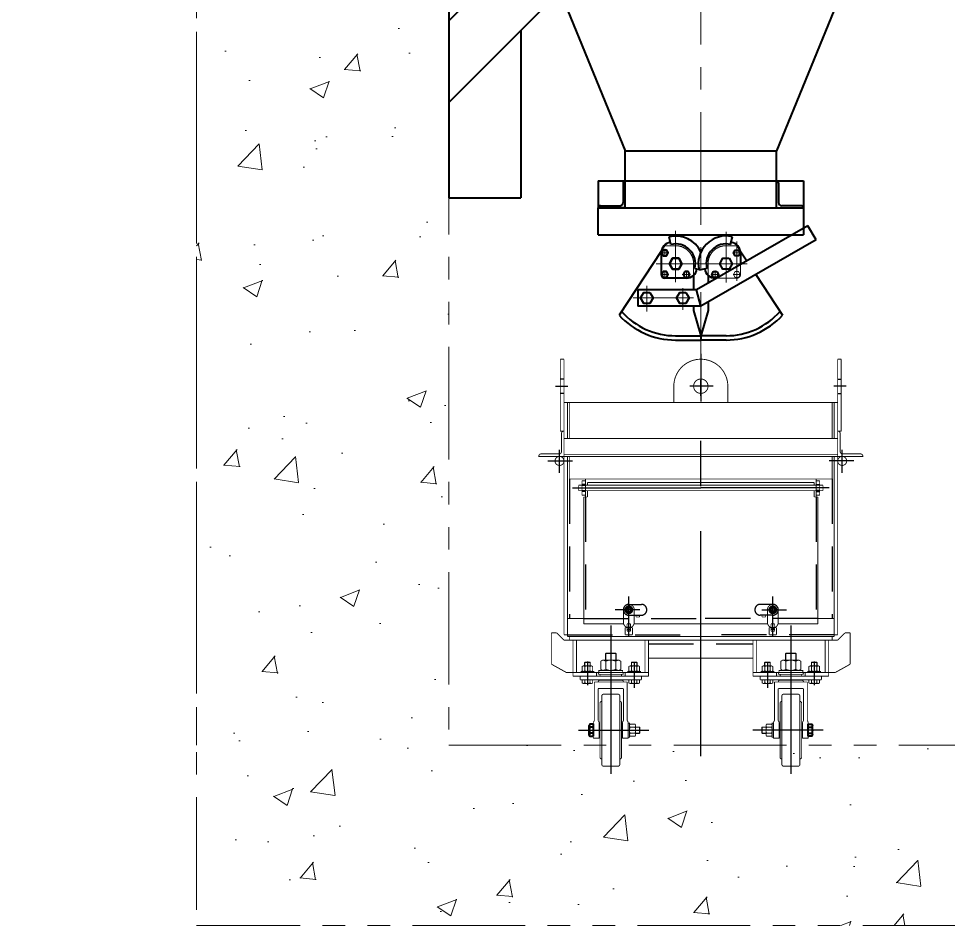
# Model space of a CAD drawing. Header units: millimetres. Extents: x 52110 to 400893, y -153728 to 31997.
# Drawn here: x 165595 to 168177, y -127444 to -124927 of the extents above; entities that cross this region are included whole.
import ezdxf

# ---------------------------------------------------------------- set-up
doc = ezdxf.new("R2010")
doc.units = ezdxf.units.MM
doc.header["$LTSCALE"] = 500
for name, pattern in [('CENTER', [2, 1.25, -0.25, 0.25, -0.25]), ('DASHED2', [0.375, 0.25, -0.125]), ('DIVIDE', [1.25, 0.5, -0.25, 0, -0.25, 0, -0.25]), ('HIDDEN', [0.375, 0.25, -0.125]), ('PHANTOM2', [1.25, 0.625, -0.125, 0.125, -0.125, 0.125, -0.125])]:
    doc.linetypes.add(name, pattern=pattern)
for name, color, linetype, lineweight in [('2D', 4, 'PHANTOM2', 20), ('SHI', 7, 'Continuous', 40), ('XU', 6, 'DASHED2', 20), ('ZHONG', 1, 'CENTER', 20)]:
    doc.layers.add(name, color=color, linetype=linetype, lineweight=lineweight)
for name, color, linetype in [('CENTR', 1, 'CENTER'), ('DVDY', 2, 'DIVIDE'), ('HIDDEN', 3, 'HIDDEN')]:
    doc.layers.add(name, color=color, linetype=linetype)

# ---------------------------------------------------------------- blocks, each defined once
blk = doc.blocks.new('FB080')
for p, q in [((-0.4618802153517007, 0), (-0.4618802153517006, -0.5400000000000003)), ((0.4618802153517005, 0), (0.4618802153517005, -0.5400000000000003)), ((0.75, -0.6400000000000001), (-0.7499999999999998, -0.6400000000000001))]:
    blk.add_line(p, q)
blk.add_lwpolyline([(0.9237604307034011, -1.110223024625157e-16), (-0.9237604307034011, 0), (-0.9237604307034011, -0.5400000000000004), (-0.7500000000000016, -0.6400000000000001, 0.1237216838047168), (-0.4618802153517014, -0.5400000000000006, 0.21650635094611), (0.4618802153517015, -0.5399999999999998, 0.1237216838047177), (0.7500000000000001, -0.6400000000000002), (0.9237604307034011, -0.5400000000000001)], format="xyb", close=True)
blk = doc.blocks.new('A$C689959C7')
at = {"const_width": 2.5}
for points in [[(61.24977701835451, 951.1822157611023), (61.24977701835451, 1151.182215761102)], [(71.24977701835451, 1151.182215761102), (61.24977701835451, 1151.182215761102)], [(71.24977701835451, 985.208733248408), (71.24977701835451, 1151.182215761102)], [(831.2497770182963, 985.208733248408), (831.2497770182963, 1151.182215761102)], [(831.2497770182963, 1151.182215761102), (841.2497770182963, 1151.182215761102)], [(841.2497770182963, 951.1822157611023), (841.2497770182963, 1151.182215761102)], [(376.2497770183545, 1076.182215761102), (376.2497770183545, 1031.182215761102)], [(526.2497770183545, 1076.182215761102), (526.2497770183545, 1031.182215761102)], [(71.24977701835451, 1031.182215761102), (451.2497770183545, 1031.182215761102)], [(71.24977701835451, 872.0226954620448), (71.24977701835451, 1031.182215761102)], [(81.24977701835451, 931.1822157611023), (81.24977701835451, 1031.182215761102)], [(86.24977701835451, 931.1822157611023), (86.24977701835451, 1031.182215761102)], [(831.2497770183545, 1031.182215761102), (451.2497770183545, 1031.182215761102)], [(831.2497770182963, 1031.182215761102), (451.2497770182963, 1031.182215761102)], [(816.2497770182963, 931.1822157611023), (816.2497770182963, 1031.182215761102)], [(821.2497770182963, 931.1822157611023), (821.2497770182963, 1031.182215761102)], [(831.2497770182963, 872.0226954620448), (831.2497770182963, 1031.182215761102)], [(70.54977701834287, 951.1822157611023), (61.24977701835451, 951.1822157611023)], [(71.24977701835451, 931.1822157611023), (451.2497770183545, 931.1822157611023)], [(831.2497770182963, 931.1822157611023), (451.2497770182963, 931.1822157611023)], [(831.9497770183079, 951.1822157611023), (841.2497770182963, 951.1822157611023)], [(71.24977701835451, 886.1822157611023), (451.2497770183545, 886.1822157611023)], [(71.24977701835451, 881.1822157611023), (451.2497770183545, 881.1822157611023)], [(81.24977701835451, 872.0226954620448), (81.24977701835451, 881.1822157611023)], [(86.24977701835451, 818.6822157611023), (86.24977701835451, 881.1822157611023)], [(831.2497770182963, 886.1822157611023), (451.2497770182963, 886.1822157611023)], [(831.2497770182963, 881.1822157611023), (451.2497770182963, 881.1822157611023)], [(816.2497770182963, 818.6822157611023), (816.2497770182963, 881.1822157611023)], [(821.2497770182963, 872.0226954620448), (821.2497770182963, 881.1822157611023)], [(71.24977701835451, 386.1822157611023), (71.24977701835451, 871.9174538248917)], [(81.24977701835451, 381.1822157611023), (81.24977701835451, 871.9174538248917)], [(821.2497770182963, 381.1822157611023), (821.2497770182963, 871.9174538248917)], [(831.2497770182963, 386.1822157611023), (831.2497770182963, 871.9174538248917)], [(86.24977701835451, 818.6822157611023), (451.2497770183545, 818.6822157611023)], [(112.1157575664402, 801.1822157611023), (121.2497770183545, 801.1822157611023)], [(112.1157575664402, 801.1822157611023), (112.1157575664402, 786.1822157611023)], [(121.2497770183545, 773.6822157611023), (121.2497770183545, 813.6822157611023)], [(121.2497770183545, 813.6822157611023), (131.2497770183545, 813.6822157611023)], [(126.2497770183545, 818.6822157611023), (136.2497770183545, 818.6822157611023)], [(131.2497770183545, 773.6822157611023), (131.2497770183545, 818.6822157611023)], [(131.2497770183545, 808.6822157611023), (131.2497770183545, 818.6822157611023)], [(131.2497770183545, 768.6822157611023), (131.2497770183545, 813.6822157611023)], [(131.2497770183545, 801.1822157611023), (451.2497770183545, 801.1822157611023)], [(136.2497770183545, 808.6822157611023), (451.2497770183545, 808.6822157611023)], [(136.2497770183545, 801.1822157611023), (136.2497770183545, 808.6822157611023)], [(816.2497770182963, 818.6822157611023), (451.2497770182963, 818.6822157611023)], [(766.2497770182963, 808.6822157611023), (451.2497770182963, 808.6822157611023)], [(771.2497770182963, 801.1822157611023), (451.2497770182963, 801.1822157611023)], [(776.2497770182963, 818.6822157611023), (766.2497770182963, 818.6822157611023)], [(766.2497770182963, 801.1822157611023), (766.2497770182963, 808.6822157611023)], [(771.2497770182963, 773.6822157611023), (771.2497770182963, 818.6822157611023)], [(771.2497770182963, 808.6822157611023), (771.2497770182963, 818.6822157611023)], [(771.2497770182963, 768.6822157611023), (771.2497770182963, 813.6822157611023)], [(781.2497770182963, 813.6822157611023), (771.2497770182963, 813.6822157611023)], [(781.2497770182963, 773.6822157611023), (781.2497770182963, 813.6822157611023)], [(790.3837964702107, 801.1822157611023), (781.2497770182963, 801.1822157611023)], [(790.3837964702107, 801.1822157611023), (790.3837964702107, 786.1822157611023)], [(112.1157575664402, 786.1822157611023), (121.2497770183545, 786.1822157611023)], [(121.2497770183545, 773.6822157611023), (131.2497770183545, 773.6822157611023)], [(131.2497770183545, 786.1822157611023), (451.2497770183545, 786.1822157611023)], [(136.2497770183545, 768.6822157611023), (136.2497770183545, 786.1822157611023)], [(771.2497770182963, 786.1822157611023), (451.2497770182963, 786.1822157611023)], [(766.2497770182963, 768.6822157611023), (766.2497770182963, 786.1822157611023)], [(781.2497770182963, 773.6822157611023), (771.2497770182963, 773.6822157611023)], [(790.3837964702107, 786.1822157611023), (781.2497770182963, 786.1822157611023)], [(126.2497770183545, 451.9261924359016), (126.2497770183545, 768.6822157611023)], [(126.2497770183545, 768.6822157611023), (136.2497770183545, 768.6822157611023)], [(776.2497770182963, 768.6822157611023), (766.2497770182963, 768.6822157611023)], [(776.2497770182963, 451.9261924359016), (776.2497770182963, 768.6822157611023)], [(126.2497770183545, 416.1865035816445), (126.2497770183545, 463.5027238367475)], [(243.2497770183545, 450.8839216832421), (243.2497770183545, 460.1215259903111), (251.2497770183545, 464.7403281438164), (259.2497770183545, 460.1215259903111), (259.2497770183545, 457.6406308453879)], [(659.2497770182963, 450.8839216832421), (659.2497770182963, 460.1215259903111), (651.2497770182963, 464.7403281438164), (643.2497770182963, 460.1215259903111), (643.2497770182963, 457.6406308453879)], [(776.2497770182963, 416.1865035816445), (776.2497770182963, 463.5027238367475)], [(236.2497770183545, 455.5027238367475), (236.2497770183545, 420.5027238367475)], [(259.2497770183545, 457.573276197596), (259.2497770183545, 450.8839216832421), (251.2497770183545, 446.2651195297367), (243.2497770183545, 450.8839216832421)], [(255.5964432366309, 456.6674095397466), (255.5964432366309, 456.6674095397466)], [(266.2497770183545, 455.5027238367475), (266.2497770183545, 420.5027238367475)], [(271.2497770183545, 440.5027238367475), (271.2497770183545, 435.5027238367475)], [(271.2497770183545, 440.5027238367475), (281.2497770183545, 440.5027238367475)], [(281.2497770183545, 440.5027238367475), (281.2497770183545, 435.5027238367475)], [(621.2497770182963, 440.5027238367475), (621.2497770182963, 435.5027238367475)], [(631.2497770182963, 440.5027238367475), (621.2497770182963, 440.5027238367475)], [(631.2497770182963, 440.5027238367475), (631.2497770182963, 435.5027238367475)], [(636.2497770182963, 455.5027238367475), (636.2497770182963, 420.5027238367475)], [(643.2497770182963, 457.573276197596), (643.2497770182963, 450.8839216832421), (651.2497770182963, 446.2651195297367), (659.2497770182963, 450.8839216832421)], [(646.9031108000199, 456.6674095397466), (646.9031108000199, 456.6674095397466)], [(666.2497770182963, 455.5027238367475), (666.2497770182963, 420.5027238367475)], [(81.74977701835451, 431.1822157611023), (126.2497770183545, 431.1822157611023)], [(126.2497770183545, 416.1865035816445), (236.8841846981668, 416.1865035816445)], [(246.2497770183545, 396.1822157611023), (246.2497770183545, 416.1865035816445)], [(246.2497770183545, 416.1865035816445), (256.2497770183545, 416.1865035816445)], [(256.2497770183545, 396.1822157611023), (256.2497770183545, 416.1865035816445)], [(265.6153693385131, 416.1865035816445), (451.2497770183545, 416.1865035816445)], [(271.2497770183545, 435.5027238367475), (281.2497770183545, 435.5027238367475)], [(636.8841846981377, 416.1865035816445), (451.2497770182963, 416.1865035816445)], [(631.2497770182963, 435.5027238367475), (621.2497770182963, 435.5027238367475)], [(646.2497770182963, 396.1822157611023), (646.2497770182963, 416.1865035816445)], [(656.2497770182963, 416.1865035816445), (646.2497770182963, 416.1865035816445)], [(656.2497770182963, 396.1822157611023), (656.2497770182963, 416.1865035816445)], [(776.2497770182963, 416.1865035816445), (665.615369338484, 416.1865035816445)], [(820.7497770182963, 431.1822157611023), (776.2497770182963, 431.1822157611023)], [(36.24977701835451, 391.1822157611023), (36.24977701835451, 304.5155490944162)], [(36.24977701835451, 391.1822157611023), (51.24977701835451, 391.1822157611023)], [(51.24977701835451, 391.1822157611023), (71.40449611353688, 371.0274966658908)], [(71.24977701835451, 386.1822157611023), (81.24977701835451, 386.1822157611023)], [(246.2497770183545, 406.1822157611023), (241.2497770183545, 406.1822157611023)], [(241.2497770183545, 386.1822157611023), (241.2497770183545, 406.1822157611023)], [(251.2497770183545, 386.1822157611023), (241.2497770183545, 386.1822157611023)], [(246.2497770183545, 396.1822157611023), (256.2497770183545, 396.1822157611023)], [(251.2497770183545, 386.1822157611023), (261.2497770183545, 386.1822157611023)], [(256.2497770183545, 406.1822157611023), (261.2497770183545, 406.1822157611023)], [(261.2497770183545, 386.1822157611023), (261.2497770183545, 406.1822157611023)], [(641.2497770182963, 386.1822157611023), (641.2497770182963, 406.1822157611023)], [(646.2497770182963, 406.1822157611023), (641.2497770182963, 406.1822157611023)], [(651.2497770182963, 386.1822157611023), (641.2497770182963, 386.1822157611023)], [(656.2497770182963, 396.1822157611023), (646.2497770182963, 396.1822157611023)], [(651.2497770182963, 386.1822157611023), (661.2497770182963, 386.1822157611023)], [(656.2497770182963, 406.1822157611023), (661.2497770182963, 406.1822157611023)], [(661.2497770182963, 386.1822157611023), (661.2497770182963, 406.1822157611023)], [(831.2497770182963, 386.1822157611023), (821.2497770182963, 386.1822157611023)], [(851.2497770182963, 391.1822157611023), (831.0950579231139, 371.0274966658908)], [(866.2497770182963, 391.1822157611023), (851.2497770182963, 391.1822157611023)], [(866.2497770182963, 391.1822157611023), (866.2497770182963, 304.5155490944162)], [(71.24977701835451, 371.1822157611023), (451.2497770183545, 371.1822157611023)], [(81.24977701835451, 381.1822157611023), (451.2497770183545, 381.1822157611023)], [(86.24977701835451, 371.1822157611023), (86.24977701835451, 381.1822157611023)], [(96.24977701835451, 371.1822157611023), (96.24977701835451, 271.1822157611023)], [(96.24977701835451, 371.1822157611023), (106.2497770183545, 371.1822157611023)], [(106.2497770183545, 371.1822157611023), (106.2497770183545, 281.1822157611023)], [(296.2497770183545, 371.1822157611023), (296.2497770183545, 281.1822157611023)], [(296.2497770183545, 371.1822157611023), (306.2497770183545, 371.1822157611023)], [(306.2497770183545, 371.1822157611023), (306.2497770183545, 271.1822157611023)], [(821.2497770182963, 381.1822157611023), (451.2497770182963, 381.1822157611023)], [(831.2497770182963, 371.1822157611023), (451.2497770182963, 371.1822157611023)], [(596.2497770182963, 371.1822157611023), (596.2497770182963, 271.1822157611023)], [(606.2497770182963, 371.1822157611023), (596.2497770182963, 371.1822157611023)], [(606.2497770182963, 371.1822157611023), (606.2497770182963, 281.1822157611023)], [(796.2497770182963, 371.1822157611023), (796.2497770182963, 281.1822157611023)], [(806.2497770182963, 371.1822157611023), (796.2497770182963, 371.1822157611023)], [(806.2497770182963, 371.1822157611023), (806.2497770182963, 271.1822157611023)], [(816.2497770182963, 371.1822157611023), (816.2497770182963, 381.1822157611023)], [(186.2497770183545, 315.6792157610762), (186.2497770183545, 333.6792157610762), (187.7497770183545, 335.1792157610762), (214.7497770183254, 335.1792157610762), (216.2497770183545, 333.6792157610762), (216.2497770183545, 315.6792157610762)], [(187.7497770183545, 315.6792157610762), (187.7497770183545, 335.1792157610762)], [(214.7497770183254, 315.6792157610762), (214.7497770183254, 335.1792157610762)], [(716.2497770182963, 315.6792157610762), (716.2497770182963, 333.6792157610762), (714.7497770182963, 335.1792157610762), (687.7497770183254, 335.1792157610762), (686.2497770182963, 333.6792157610762), (686.2497770182963, 315.6792157610762)], [(687.7497770183254, 315.6792157610762), (687.7497770183254, 335.1792157610762)], [(714.7497770182963, 315.6792157610762), (714.7497770182963, 335.1792157610762)], [(128.2497770183545, 299.5806157611078), (128.2497770183545, 309.1806157610845), (129.0497770183429, 309.9806157610728), (143.449777018337, 309.9806157610728), (144.2497770183545, 309.1806157610845), (144.2497770183545, 299.5806157611078)], [(128.2497770183545, 309.1806157610845), (144.2497770183545, 309.1806157610845)], [(129.0497770183429, 299.5806157611078), (129.0497770183429, 309.9806157610728)], [(143.449777018337, 299.5806157611078), (143.449777018337, 309.9806157610728)], [(178.7497770183545, 315.6792157610762), (223.7497770183545, 315.6792157610762)], [(186.2497770183545, 333.6792157610762), (216.2497770183545, 333.6792157610762)], [(187.3933705577801, 290.1822157611023), (187.3933705577801, 312.6792157610762)], [(215.1061834788998, 290.1822157611023), (215.1061834788998, 312.6792157610762)], [(258.2497770183545, 299.5806157611078), (258.2497770183545, 309.1806157610845), (259.0497770183429, 309.9806157610728), (273.449777018337, 309.9806157610728), (274.2497770183545, 309.1806157610845), (274.2497770183545, 299.5806157611078)], [(258.2497770183545, 309.1806157610845), (274.2497770183545, 309.1806157610845)], [(259.0497770183429, 299.5806157611078), (259.0497770183429, 309.9806157610728)], [(273.449777018337, 299.5806157611078), (273.449777018337, 309.9806157610728)], [(306.2497770183545, 321.1822157611023), (596.2497770183545, 321.1822157611023)], [(644.2497770182963, 299.5806157611078), (644.2497770182963, 309.1806157610845), (643.4497770183079, 309.9806157610728), (629.0497770183138, 309.9806157610728), (628.2497770182963, 309.1806157610845), (628.2497770182963, 299.5806157611078)], [(644.2497770182963, 309.1806157610845), (628.2497770182963, 309.1806157610845)], [(629.0497770183138, 299.5806157611078), (629.0497770183138, 309.9806157610728)], [(643.4497770183079, 299.5806157611078), (643.4497770183079, 309.9806157610728)], [(723.7497770182963, 315.6792157610762), (678.7497770182963, 315.6792157610762)], [(716.2497770182963, 333.6792157610762), (686.2497770182963, 333.6792157610762)], [(687.393370557751, 290.1822157611023), (687.393370557751, 312.6792157610762)], [(715.1061834788707, 290.1822157611023), (715.1061834788707, 312.6792157610762)], [(774.2497770182963, 299.5806157611078), (774.2497770182963, 309.1806157610845), (773.4497770183079, 309.9806157610728), (759.0497770183138, 309.9806157610728), (758.2497770182963, 309.1806157610845), (758.2497770182963, 299.5806157611078)], [(774.2497770182963, 309.1806157610845), (758.2497770182963, 309.1806157610845)], [(759.0497770183138, 299.5806157611078), (759.0497770183138, 309.9806157610728)], [(773.4497770183079, 299.5806157611078), (773.4497770183079, 309.9806157610728)], [(36.24977701835451, 304.5155490944162), (78.24977701835451, 281.1822157611023)], [(124.2497770183545, 299.5806157611078), (148.2497770183545, 299.5806157611078)], [(128.859693572711, 285.9822157610906), (128.859693572711, 297.9806157610728)], [(143.6398604639689, 285.9822157610906), (143.6398604639689, 297.9806157610728)], [(254.2497770183545, 299.5806157611078), (278.2497770183545, 299.5806157611078)], [(258.859693572711, 285.9822157610906), (258.859693572711, 297.9806157610728)], [(273.6398604639689, 285.9822157610906), (273.6398604639689, 297.9806157610728)], [(648.2497770182963, 299.5806157611078), (624.2497770182963, 299.5806157611078)], [(628.8596935726819, 285.9822157610906), (628.8596935726819, 297.9806157610728)], [(643.6398604639398, 285.9822157610906), (643.6398604639398, 297.9806157610728)], [(778.2497770182963, 299.5806157611078), (754.2497770182963, 299.5806157611078)], [(758.8596935726819, 285.9822157610906), (758.8596935726819, 297.9806157610728)], [(773.6398604639398, 285.9822157610906), (773.6398604639398, 297.9806157610728)], [(866.2497770182963, 304.5155490944162), (824.2497770182963, 281.1822157611023)], [(78.24977701835451, 281.1822157611023), (306.2497770183545, 281.1822157611023)], [(96.24977701835451, 271.1822157611023), (306.2497770183545, 271.1822157611023)], [(116.2497770183545, 271.1822157611023), (116.2497770183545, 261.1822157611023)], [(116.2497770183545, 261.1822157611023), (286.2497770183545, 261.1822157611023)], [(128.859693572711, 261.1822157611023), (128.859693572711, 252.5422157610883)], [(136.2497770183545, 281.1822157611023), (136.2497770183545, 281.1822157611023)], [(143.6398604639689, 261.1822157611023), (143.6398604639689, 252.5422157610883)], [(161.2497770183545, 281.1822157611023), (161.2497770183545, 271.1822157611023)], [(166.2497770183545, 276.1822157611023), (236.2497770183545, 276.1822157611023)], [(171.2497770183545, 281.1822157611023), (231.2497770183545, 281.1822157611023)], [(171.2497770183545, 276.1822157611023), (171.2497770183545, 271.1822157611023)], [(171.2497770183545, 261.1822157611023), (171.2497770183545, 260.1186761062709)], [(171.2497770183545, 260.1186761062709), (231.2497770183545, 260.1186761062709)], [(201.2497770183545, 281.1822157611023), (201.2497770183545, 281.1822157611023)], [(231.2497770183545, 276.1822157611023), (231.2497770183545, 271.1822157611023)], [(231.2497770183545, 261.1822157611023), (231.2497770183545, 260.1186761062709)], [(241.2497770183545, 281.1822157611023), (241.2497770183545, 271.1822157611023)], [(258.859693572711, 261.1822157611023), (258.859693572711, 252.5422157610883)], [(266.2497770183545, 281.1822157611023), (266.2497770183545, 281.1822157611023)], [(273.6398604639689, 261.1822157611023), (273.6398604639689, 252.5422157610883)], [(286.2497770183545, 271.1822157611023), (286.2497770183545, 261.1822157611023)], [(824.2497770182963, 281.1822157611023), (596.2497770182963, 281.1822157611023)], [(806.2497770182963, 271.1822157611023), (596.2497770182963, 271.1822157611023)], [(616.2497770182963, 271.1822157611023), (616.2497770182963, 261.1822157611023)], [(786.2497770182963, 261.1822157611023), (616.2497770182963, 261.1822157611023)], [(628.8596935726819, 261.1822157611023), (628.8596935726819, 252.5422157610883)], [(636.2497770182963, 281.1822157611023), (636.2497770182963, 281.1822157611023)], [(643.6398604639398, 261.1822157611023), (643.6398604639398, 252.5422157610883)], [(661.2497770182963, 281.1822157611023), (661.2497770182963, 271.1822157611023)], [(736.2497770182963, 276.1822157611023), (666.2497770182963, 276.1822157611023)], [(731.2497770182963, 281.1822157611023), (671.2497770182963, 281.1822157611023)], [(671.2497770182963, 276.1822157611023), (671.2497770182963, 271.1822157611023)], [(671.2497770182963, 261.1822157611023), (671.2497770182963, 260.1186761062709)], [(731.2497770182963, 260.1186761062709), (671.2497770182963, 260.1186761062709)], [(701.2497770182963, 281.1822157611023), (701.2497770182963, 281.1822157611023)], [(731.2497770182963, 276.1822157611023), (731.2497770182963, 271.1822157611023)], [(731.2497770182963, 261.1822157611023), (731.2497770182963, 260.1186761062709)], [(741.2497770182963, 281.1822157611023), (741.2497770182963, 271.1822157611023)], [(758.8596935726819, 261.1822157611023), (758.8596935726819, 252.5422157610883)], [(766.2497770182963, 281.1822157611023), (766.2497770182963, 281.1822157611023)], [(773.6398604639398, 261.1822157611023), (773.6398604639398, 252.5422157610883)], [(786.2497770182963, 271.1822157611023), (786.2497770182963, 261.1822157611023)], [(148.2497770183545, 250.9422157611116), (124.2497770183545, 250.9422157611116)], [(155.6155207536067, 255.1186761062709), (155.6155207536067, 147.5560011125635)], [(166.2497770183545, 255.1186761062709), (155.6155207536067, 255.1186761062709)], [(166.1554174626071, 236.8755875157658), (166.1554174626071, 147.6530820586486)], [(201.2497770183545, 236.8755875157658), (166.1554174626071, 236.8755875157658)], [(166.2497770183545, 255.1186761062709), (236.2497770183545, 255.1186761062709)], [(201.2497770183545, 236.8755875157658), (236.3441365740728, 236.8755875157658)], [(236.2497770183545, 255.1186761062709), (246.8840332830732, 255.1186761062709)], [(236.3441365740728, 236.8755875157658), (236.3441365740728, 147.6530820586486)], [(246.8840332830732, 255.1186761062709), (246.8840332830732, 147.5560011125635)], [(278.2497770183545, 250.9422157611116), (254.2497770183545, 250.9422157611116)], [(624.2497770182963, 250.9422157611116), (648.2497770182963, 250.9422157611116)], [(655.6155207535776, 255.1186761062709), (655.6155207535776, 147.5560011125635)], [(666.2497770182963, 255.1186761062709), (655.6155207535776, 255.1186761062709)], [(666.155417462578, 236.8755875157658), (666.155417462578, 147.6530820586486)], [(701.2497770182963, 236.8755875157658), (666.155417462578, 236.8755875157658)], [(736.2497770182963, 255.1186761062709), (666.2497770182963, 255.1186761062709)], [(701.2497770182963, 236.8755875157658), (736.3441365740437, 236.8755875157658)], [(736.2497770182963, 255.1186761062709), (746.8840332830441, 255.1186761062709)], [(736.3441365740437, 236.8755875157658), (736.3441365740437, 147.6530820586486)], [(746.8840332830441, 255.1186761062709), (746.8840332830441, 147.5560011125635)], [(754.2497770182963, 250.9422157611116), (778.2497770182963, 250.9422157611116)], [(176.2497770183545, 121.1822157611023), (176.2497770183545, 216.1822157611023)], [(181.2497770183545, 221.1822157611023), (221.2497770183545, 221.1822157611023)], [(226.2497770183545, 121.1822157611023), (226.2497770183545, 216.1822157611023)], [(676.2497770182963, 121.1822157611023), (676.2497770182963, 216.1822157611023)], [(721.2497770182963, 221.1822157611023), (681.2497770182963, 221.1822157611023)], [(726.2497770182963, 121.1822157611023), (726.2497770182963, 216.1822157611023)], [(171.2497770183545, 121.1822157611023), (171.2497770183545, 196.1822157611023)], [(231.2497770183545, 121.1822157611023), (231.2497770183545, 196.1822157611023)], [(671.2497770182963, 121.1822157611023), (671.2497770182963, 196.1822157611023)], [(731.2497770182963, 121.1822157611023), (731.2497770182963, 196.1822157611023)], [(155.6155207536067, 147.5560011125635), (152.8696443055233, 143.4403106993996)], [(152.8696443055233, 143.4403106993996), (152.8696443055233, 98.92412082280498)], [(166.1554174626071, 147.6530820586486), (168.9660636714252, 143.4403106993996)], [(168.9660636714252, 143.4403106993996), (168.9660636714252, 121.1822157611023)], [(171.2497770183545, 130.1822157611023), (168.9660636714252, 130.1822157611023)], [(233.5334903652838, 130.1822157611023), (231.2497770183545, 130.1822157611023)], [(236.3441365740728, 147.6530820586486), (233.5334903652838, 143.4403106993996)], [(233.5334903652838, 143.4403106993996), (233.5334903652838, 121.1822157611023)], [(246.8840332830732, 147.5560011125635), (249.6299097311567, 143.4403106993996)], [(249.6299097311567, 143.4403106993996), (249.6299097311567, 118.9181443544803)], [(255.0299097311508, 129.4960596374003), (268.5281097311527, 129.4960596374003)], [(270.3281097311701, 134.6822157611023), (270.3281097311701, 107.6822157611023)], [(270.3281097311701, 130.1822157611023), (281.1281097311585, 130.1822157611023), (282.0281097311527, 129.282215761079), (282.0281097311527, 113.0822157610673), (281.1281097311585, 112.1822157611023), (270.3281097311701, 112.1822157611023)], [(270.3281097311701, 129.282215761079), (282.0281097311527, 129.282215761079)], [(281.1281097311585, 130.1822157611023), (281.1281097311585, 112.1822157611023)], [(632.1714443054807, 130.1822157611023), (621.3714443054923, 130.1822157611023), (620.4714443054982, 129.282215761079), (620.4714443054982, 113.0822157610673), (621.3714443054923, 112.1822157611023), (632.1714443054807, 112.1822157611023)], [(632.1714443054807, 129.282215761079), (620.4714443054982, 129.282215761079)], [(621.3714443054923, 130.1822157611023), (621.3714443054923, 112.1822157611023)], [(632.1714443054807, 134.6822157611023), (632.1714443054807, 107.6822157611023)], [(647.4696443055, 129.4960596374003), (633.9714443054982, 129.4960596374003)], [(655.6155207535776, 147.5560011125635), (652.8696443054941, 143.4403106993996)], [(652.8696443054941, 143.4403106993996), (652.8696443054941, 118.9181443544803)], [(666.155417462578, 147.6530820586486), (668.966063671367, 143.4403106993996)], [(668.966063671367, 143.4403106993996), (668.966063671367, 121.1822157611023)], [(668.966063671367, 130.1822157611023), (671.2497770182963, 130.1822157611023)], [(731.2497770182963, 130.1822157611023), (733.5334903652256, 130.1822157611023)], [(736.3441365740437, 147.6530820586486), (733.5334903652256, 143.4403106993996)], [(733.5334903652256, 143.4403106993996), (733.5334903652256, 121.1822157611023)], [(746.8840332830441, 147.5560011125635), (749.6299097311276, 143.4403106993996)], [(749.6299097311276, 143.4403106993996), (749.6299097311276, 98.92412082280498)], [(168.9660636714252, 98.92412082280498), (168.9660636714252, 121.1822157611023)], [(171.2497770183545, 112.1822157611023), (168.9660636714252, 112.1822157611023)], [(171.2497770183545, 121.1822157611023), (171.2497770183545, 46.18221576110227)], [(176.2497770183545, 121.1822157611023), (176.2497770183545, 26.18221576110227)], [(226.2497770183545, 121.1822157611023), (226.2497770183545, 26.18221576110227)], [(231.2497770183545, 121.1822157611023), (231.2497770183545, 46.18221576110227)], [(233.5334903652838, 112.1822157611023), (231.2497770183545, 112.1822157611023)], [(233.5334903652838, 98.92412082280498), (233.5334903652838, 121.1822157611023)], [(249.6299097311567, 98.92412082280498), (249.6299097311567, 123.4462871677242)], [(249.6299097311567, 121.1822157611023), (249.6299097311567, 121.1822157611023)], [(255.0299097311508, 112.868371884746), (268.5281097311527, 112.868371884746)], [(270.3281097311701, 113.0822157610673), (282.0281097311527, 113.0822157610673)], [(632.1714443054807, 113.0822157610673), (620.4714443054982, 113.0822157610673)], [(647.4696443055, 112.868371884746), (633.9714443054982, 112.868371884746)], [(652.8696443054941, 98.92412082280498), (652.8696443054941, 123.4462871677242)], [(652.8696443054941, 121.1822157611023), (652.8696443054941, 121.1822157611023)], [(668.966063671367, 98.92412082280498), (668.966063671367, 121.1822157611023)], [(668.966063671367, 112.1822157611023), (671.2497770182963, 112.1822157611023)], [(671.2497770182963, 121.1822157611023), (671.2497770182963, 46.18221576110227)], [(676.2497770182963, 121.1822157611023), (676.2497770182963, 26.18221576110227)], [(726.2497770182963, 121.1822157611023), (726.2497770182963, 26.18221576110227)], [(731.2497770182963, 121.1822157611023), (731.2497770182963, 46.18221576110227)], [(731.2497770182963, 112.1822157611023), (733.5334903652256, 112.1822157611023)], [(733.5334903652256, 98.92412082280498), (733.5334903652256, 121.1822157611023)], [(168.9660636714252, 98.92412082280498), (152.8696443055233, 98.92412082280498)], [(233.5334903652838, 98.92412082280498), (249.6299097311567, 98.92412082280498)], [(668.966063671367, 98.92412082280498), (652.8696443054941, 98.92412082280498)], [(733.5334903652256, 98.92412082280498), (749.6299097311276, 98.92412082280498)], [(181.2497770183545, 21.18221576110227), (221.2497770183545, 21.18221576110227)], [(721.2497770182963, 21.18221576110227), (681.2497770182963, 21.18221576110227)]]:
    blk.add_lwpolyline(points, dxfattribs=at)
for points in [[(526.2497770183545, 1076.182215761102, 0.9999999999999939), (376.2497770183545, 1076.182215761102, 0.9999999999999939)], [(470.5223860825063, 1081.526983282645, 458.3655088834681), (470.5682935441146, 1081.358596663107, 458.3655088834681)], [(62.03221047320403, 856.6208878650796, 303.8417468432559), (61.87314685771707, 856.5787220156053, 303.8417468432559)], [(840.4673435634468, 856.6208878650796, -303.8417468432559), (840.6264071789337, 856.5787220156053, -303.8417468432559)], [(266.2497770183545, 455.5027238367475, 1), (236.2497770183545, 455.5027238367475, 1)], [(261.8497120036336, 458.4423459736281, 458.3655088846811), (261.8749611075327, 458.3497333329287, 458.3655088846811)], [(636.2497770182963, 455.5027238367475, -1), (666.2497770182963, 455.5027238367475, -1)], [(640.6498420330172, 458.4423459736281, -458.3655088846811), (640.6245929291181, 458.3497333329287, -458.3655088846811)], [(254.3807135925163, 451.604360568861, 147.7979369502976), (254.2740763302136, 451.5210641737212, 147.7979369502976)], [(648.1188404441345, 451.604360568861, -147.7979369502976), (648.2254777064372, 451.5210641737212, -147.7979369502976)], [(236.2497770183545, 420.5027238367475, 0.3178372451957815), (246.2497770183545, 406.3605882130214, 0.3178372451957815)], [(256.2497770183545, 406.3605882130214, 0.3178372451957801), (266.2497770183545, 420.5027238367475, 0.3178372451957801)], [(646.2497770182963, 406.3605882130214, -0.3178372451957801), (636.2497770182963, 420.5027238367475, -0.3178372451957801)], [(666.2497770182963, 420.5027238367475, -0.3178372451957815), (656.2497770182963, 406.3605882130214, -0.3178372451957815)], [(171.2497770183545, 281.1822157611023, 0.4142135623730683), (166.2497770183545, 276.1822157611023, 0.4142135623730683)], [(171.2497770183545, 260.1186761062709, 0.4142135623730683), (166.2497770183545, 255.1186761062709, 0.4142135623730683)], [(236.2497770183545, 276.1822157611023, 0.4142135623730683), (231.2497770183545, 281.1822157611023, 0.4142135623730683)], [(236.2497770183545, 255.1186761062709, 0.4142135623730683), (231.2497770183545, 260.1186761062709, 0.4142135623730683)], [(666.2497770182963, 276.1822157611023, -0.4142135623730683), (671.2497770182963, 281.1822157611023, -0.4142135623730683)], [(666.2497770182963, 255.1186761062709, -0.4142135623730683), (671.2497770182963, 260.1186761062709, -0.4142135623730683)], [(731.2497770182963, 281.1822157611023, -0.4142135623730683), (736.2497770182963, 276.1822157611023, -0.4142135623730683)], [(731.2497770182963, 260.1186761062709, -0.4142135623730683), (736.2497770182963, 255.1186761062709, -0.4142135623730683)], [(181.2497770183545, 221.1822157611023, 0.4142135623730951), (176.2497770183545, 216.1822157611023, 0.4142135623730951)], [(226.2497770183545, 216.1822157611023, 0.4142135623730919), (221.2497770183545, 221.1822157611023, 0.4142135623730919)], [(676.2497770182963, 216.1822157611023, -0.4142135623730919), (681.2497770182963, 221.1822157611023, -0.4142135623730919)], [(721.2497770182963, 221.1822157611023, -0.4142135623730951), (726.2497770182963, 216.1822157611023, -0.4142135623730951)], [(176.2497770183545, 201.1822157611023, 0.4142135623730913), (171.2497770183545, 196.1822157611023, 0.4142135623730913)], [(231.2497770183545, 196.1822157611023, 0.4142135623730976), (226.2497770183545, 201.1822157611023, 0.4142135623730976)], [(671.2497770182963, 196.1822157611023, -0.4142135623730976), (676.2497770182963, 201.1822157611023, -0.4142135623730976)], [(726.2497770182963, 201.1822157611023, -0.4142135623730913), (731.2497770182963, 196.1822157611023, -0.4142135623730913)], [(171.2497770183545, 46.18221576110227, 0.4142135623730912), (176.2497770183545, 41.18221576110227, 0.4142135623730912)], [(176.2497770183545, 26.18221576110227, 0.4142135623730951), (181.2497770183545, 21.18221576110227, 0.4142135623730951)], [(221.2497770183545, 21.18221576110227, 0.4142135623730919), (226.2497770183545, 26.18221576110227, 0.4142135623730919)], [(226.2497770183545, 41.18221576110227, 0.4142135623730977), (231.2497770183545, 46.18221576110227, 0.4142135623730977)], [(676.2497770182963, 41.18221576110227, -0.4142135623730977), (671.2497770182963, 46.18221576110227, -0.4142135623730977)], [(681.2497770182963, 21.18221576110227, -0.4142135623730919), (676.2497770182963, 26.18221576110227, -0.4142135623730919)], [(726.2497770182963, 26.18221576110227, -0.4142135623730951), (721.2497770182963, 21.18221576110227, -0.4142135623730951)], [(731.2497770182963, 46.18221576110227, -0.4142135623730912), (726.2497770182963, 41.18221576110227, -0.4142135623730912)]]:
    blk.add_lwpolyline(points, format="xyb", dxfattribs=at)
for points in [[(64.24977701835451, 944.8822157610557, -0.414213562373095), (70.54977701834287, 951.1822157611023), (71.24977701835451, 951.1822157611023), (71.24977701835451, 881.1822157611023), (1.249777018354507, 881.1822157611023), (1.249777018354507, 881.8822157611139, -0.414213562373095), (7.549777018342866, 888.1822157611023), (57.94977701833704, 888.1822157611023, 0.4142135623730948), (64.24977701835451, 894.4822157610906)], [(838.2497770182963, 944.8822157610557, 0.414213562373095), (831.9497770183079, 951.1822157611023), (831.2497770182963, 951.1822157611023), (831.2497770182963, 881.1822157611023), (901.2497770182963, 881.1822157611023), (901.2497770182963, 881.8822157611139, 0.414213562373095), (894.9497770183079, 888.1822157611023), (844.5497770183138, 888.1822157611023, -0.4142135623730948), (838.2497770182963, 894.4822157610906)], [(215.1061834788998, 312.6792157610762, 0.21650635094611), (187.3933705577801, 312.6792157610762, 0.1237216838047177), (178.7497770183545, 315.6792157610762), (173.5369640972349, 312.6792157610762), (173.5369640972349, 290.1822157611023), (178.7497770183545, 287.1822157611023, 0.1237216838047177), (187.3933705577801, 290.1822157611023, 0.2165063509461098), (215.1061834788998, 290.1822157611023, 0.1237216838047179), (223.7497770183545, 287.1822157611023), (228.962589939445, 290.1822157611023), (228.962589939445, 312.6792157610762), (223.7497770183545, 315.6792157610762, 0.1237216838047169)], [(687.393370557751, 312.6792157610762, -0.21650635094611), (715.1061834788707, 312.6792157610762, -0.1237216838047177), (723.7497770182963, 315.6792157610762), (728.9625899394159, 312.6792157610762), (728.9625899394159, 290.1822157611023), (723.7497770182963, 287.1822157611023, -0.1237216838047177), (715.1061834788707, 290.1822157611023, -0.2165063509461098), (687.393370557751, 290.1822157611023, -0.1237216838047179), (678.7497770182963, 287.1822157611023), (673.5369640972058, 290.1822157611023), (673.5369640972058, 312.6792157610762), (678.7497770182963, 315.6792157610762, -0.1237216838047169)], [(143.6398604639689, 297.9806157610728, 0.21650635094611), (128.859693572711, 297.9806157610728, 0.1237216838047177), (124.2497770183545, 299.5806157611078), (121.4696101270965, 297.9806157610728), (121.4696101270965, 285.9822157610906), (124.2497770183545, 284.3822157610557, 0.1237216838047177), (128.859693572711, 285.9822157610906, 0.2165063509461098), (143.6398604639689, 285.9822157610906, 0.1237216838047179), (148.2497770183545, 284.3822157610557), (151.0299439096125, 285.9822157610906), (151.0299439096125, 297.9806157610728), (148.2497770183545, 299.5806157611078, 0.1237216838047169)], [(273.6398604639689, 297.9806157610728, 0.21650635094611), (258.859693572711, 297.9806157610728, 0.1237216838047177), (254.2497770183545, 299.5806157611078), (251.4696101270965, 297.9806157610728), (251.4696101270965, 285.9822157610906), (254.2497770183545, 284.3822157610557, 0.1237216838047177), (258.859693572711, 285.9822157610906, 0.2165063509461098), (273.6398604639689, 285.9822157610906, 0.1237216838047179), (278.2497770183545, 284.3822157610557), (281.0299439096125, 285.9822157610906), (281.0299439096125, 297.9806157610728), (278.2497770183545, 299.5806157611078, 0.1237216838047169)], [(628.8596935726819, 297.9806157610728, -0.21650635094611), (643.6398604639398, 297.9806157610728, -0.1237216838047177), (648.2497770182963, 299.5806157611078), (651.0299439095543, 297.9806157610728), (651.0299439095543, 285.9822157610906), (648.2497770182963, 284.3822157610557, -0.1237216838047177), (643.6398604639398, 285.9822157610906, -0.2165063509461098), (628.8596935726819, 285.9822157610906, -0.1237216838047179), (624.2497770182963, 284.3822157610557), (621.4696101270383, 285.9822157610906), (621.4696101270383, 297.9806157610728), (624.2497770182963, 299.5806157611078, -0.1237216838047169)], [(758.8596935726819, 297.9806157610728, -0.21650635094611), (773.6398604639398, 297.9806157610728, -0.1237216838047177), (778.2497770182963, 299.5806157611078), (781.0299439095543, 297.9806157610728), (781.0299439095543, 285.9822157610906), (778.2497770182963, 284.3822157610557, -0.1237216838047177), (773.6398604639398, 285.9822157610906, -0.2165063509461098), (758.8596935726819, 285.9822157610906, -0.1237216838047179), (754.2497770182963, 284.3822157610557), (751.4696101270383, 285.9822157610906), (751.4696101270383, 297.9806157610728), (754.2497770182963, 299.5806157611078, -0.1237216838047169)], [(151.0299439096125, 261.1822157611023), (121.4696101270965, 261.1822157611023), (121.4696101270965, 252.5422157610883), (124.2497770183545, 250.9422157611116, 0.1237216838047168), (128.859693572711, 252.5422157610883, 0.21650635094611), (143.6398604639689, 252.5422157610883, 0.1237216838047177), (148.2497770183545, 250.9422157611116), (151.0299439096125, 252.5422157610883)], [(281.0299439096125, 261.1822157611023), (251.4696101270965, 261.1822157611023), (251.4696101270965, 252.5422157610883), (254.2497770183545, 250.9422157611116, 0.1237216838047168), (258.859693572711, 252.5422157610883, 0.21650635094611), (273.6398604639689, 252.5422157610883, 0.1237216838047177), (278.2497770183545, 250.9422157611116), (281.0299439096125, 252.5422157610883)], [(621.4696101270383, 261.1822157611023), (651.0299439095543, 261.1822157611023), (651.0299439095543, 252.5422157610883), (648.2497770182963, 250.9422157611116, -0.1237216838047168), (643.6398604639398, 252.5422157610883, -0.21650635094611), (628.8596935726819, 252.5422157610883, -0.1237216838047177), (624.2497770182963, 250.9422157611116), (621.4696101270383, 252.5422157610883)], [(751.4696101270383, 261.1822157611023), (781.0299439095543, 261.1822157611023), (781.0299439095543, 252.5422157610883), (778.2497770182963, 250.9422157611116, -0.1237216838047168), (773.6398604639398, 252.5422157610883, -0.21650635094611), (758.8596935726819, 252.5422157610883, -0.1237216838047177), (754.2497770182963, 250.9422157611116), (751.4696101270383, 252.5422157610883)], [(268.5281097311527, 112.868371884746, 0.21650635094611), (268.5281097311527, 129.4960596374003, 0.1237216838047177), (270.3281097311701, 134.6822157611023), (268.5281097311527, 137.8099035137566), (255.0299097311508, 137.8099035137566), (253.2299097311625, 134.6822157611023, 0.1237216838047177), (255.0299097311508, 129.4960596374003, 0.2165063509461098), (255.0299097311508, 112.868371884746, 0.1237216838047179), (253.2299097311625, 107.6822157611023), (255.0299097311508, 104.554528008448), (268.5281097311527, 104.554528008448), (270.3281097311701, 107.6822157611023, 0.1237216838047169)], [(633.9714443054982, 112.868371884746, -0.21650635094611), (633.9714443054982, 129.4960596374003, -0.1237216838047177), (632.1714443054807, 134.6822157611023), (633.9714443054982, 137.8099035137566), (647.4696443055, 137.8099035137566), (649.2696443054883, 134.6822157611023, -0.1237216838047177), (647.4696443055, 129.4960596374003, -0.2165063509461098), (647.4696443055, 112.868371884746, -0.1237216838047179), (649.2696443054883, 107.6822157611023), (647.4696443055, 104.554528008448), (633.9714443054982, 104.554528008448), (632.1714443054807, 107.6822157611023, -0.1237216838047169)]]:
    blk.add_lwpolyline(points, format="xyb", close=True, dxfattribs=at)
for points in [[(153.8497770183312, 281.1822157611023), (118.6497770183487, 281.1822157611023), (118.6497770183487, 284.3822157610557), (153.8497770183312, 284.3822157610557)], [(234.2497770183545, 281.1822157611023), (168.2497770183545, 281.1822157611023), (168.2497770183545, 287.1822157611023), (234.2497770183545, 287.1822157611023)], [(283.8497770183312, 281.1822157611023), (248.6497770183487, 281.1822157611023), (248.6497770183487, 284.3822157610557), (283.8497770183312, 284.3822157610557)], [(618.6497770183196, 281.1822157611023), (653.8497770183021, 281.1822157611023), (653.8497770183021, 284.3822157610557), (618.6497770183196, 284.3822157610557)], [(668.2497770182963, 281.1822157611023), (734.2497770182963, 281.1822157611023), (734.2497770182963, 287.1822157611023), (668.2497770182963, 287.1822157611023)], [(748.6497770183196, 281.1822157611023), (783.8497770183021, 281.1822157611023), (783.8497770183021, 284.3822157610557), (748.6497770183196, 284.3822157610557)], [(249.6299097311567, 101.3822157611139), (249.6299097311567, 140.9822157610906), (253.2299097311625, 140.9822157610906), (253.2299097311625, 101.3822157611139)], [(652.8696443054941, 101.3822157611139), (652.8696443054941, 140.9822157610906), (649.2696443054883, 140.9822157610906), (649.2696443054883, 101.3822157611139)]]:
    blk.add_lwpolyline(points, close=True, dxfattribs=at)
for centre in [(251.2497770183545, 455.5027238367475), (651.2497770182963, 455.5027238367475)]:
    blk.add_circle(centre, 8)
at = {"layer": 'CENTR'}
for p, q in [((451.2497770183545, 1165.832510757027), (451.2497770183545, 1034.056422964961)), ((451.2497770183545, 49.11645292572211), (451.2497770183545, 1093.724381564651)), ((47.29814608130255, 1076.182215761102), (82.1062233466073, 1076.182215761102)), ((485.7281662908499, 1076.182215761102), (420.5309889203054, 1076.182215761102)), ((855.2014079553483, 1076.182215761102), (820.3933306900435, 1076.182215761102)), ((58.74977701835451, 835.9749527960084), (58.74977701835451, 899.4148682469968)), ((843.7497770182963, 835.9749527960084), (843.7497770182963, 899.4148682469968)), ((25.96564615564421, 868.6822157611023), (94.99632173316786, 868.6822157611023)), ((876.5339078810066, 868.6822157611023), (807.503232303483, 868.6822157611023)), ((94.6921031504171, 793.6822157611023), (451.2497770183545, 793.6822157611023)), ((807.8074508862337, 793.6822157611023), (451.2497770182963, 793.6822157611023)), ((251.2497770183545, 381.1822157611023), (251.2497770183545, 492.0632440492045)), ((651.2497770182963, 381.1822157611023), (651.2497770182963, 492.0632440492045)), ((281.8336386785668, 455.5027238367475), (213.5388505708834, 455.5027238367475)), ((620.665915358084, 455.5027238367475), (688.9607034657674, 455.5027238367475)), ((201.2497770183545, 412.0214898115955), (201.2497770183545, -0.0001063097734004259)), ((701.2497770182963, 412.0214898115955), (701.2497770182963, -0.0001063097734004259)), ((136.2497770183545, 311.4693792721955), (136.2497770183545, 246.1671082001412)), ((266.2497770183545, 311.0979007367278), (266.2497770183545, 238.4663413106464)), ((636.2497770182963, 311.0979007367278), (636.2497770182963, 238.4663413106464)), ((766.2497770182963, 311.4693792721955), (766.2497770182963, 246.1671082001412)), ((111.9385753218958, 121.1822157611023), (306.610185498168, 121.1822157611023)), ((790.560978714755, 121.1822157611023), (595.8893685384828, 121.1822157611023))]:
    blk.add_line(p, q, dxfattribs=at)
at = {"layer": 'DVDY'}
for p, q in [((251.2497770183545, 470.5027238367475), (286.2497770183545, 470.5027238367475)), ((651.2497770182963, 470.5027238367475), (616.2497770182963, 470.5027238367475)), ((251.2497770183545, 440.5027238367475), (286.2497770183545, 440.5027238367475)), ((651.2497770182963, 440.5027238367475), (616.2497770182963, 440.5027238367475))]:
    blk.add_line(p, q, dxfattribs=at)
for centre, radius, start, end in [((251.2497770183545, 455.5027238367475), 14.99999999999977, 90, 270), ((286.2497770183545, 455.5027238367475), 14.99999999999932, 270, 90), ((616.2497770182963, 455.5027238367475), 14.99999999999932, 90, 270), ((651.2497770182963, 455.5027238367475), 14.99999999999977, 270, 90)]:
    blk.add_arc(centre, radius, start, end, dxfattribs=at)
at = {"layer": 'HIDDEN'}
for p, q in [((71.24977701835451, 1096.182215761102), (61.24977701835451, 1096.182215761102)), ((831.2497770182963, 1096.182215761102), (841.2497770182963, 1096.182215761102)), ((71.24977701835451, 1056.182215761102), (61.24977701835451, 1056.182215761102)), ((831.2497770182963, 1056.182215761102), (841.2497770182963, 1056.182215761102)), ((86.24977701835451, 818.6822157611023), (86.24977701835451, 431.1822157611023)), ((131.2497770183545, 803.6822157611023), (121.2497770183545, 803.6822157611023)), ((121.2497770183545, 801.1822157611023), (131.2497770183545, 801.1822157611023)), ((771.2497770182963, 803.6822157611023), (781.2497770182963, 803.6822157611023)), ((781.2497770182963, 801.1822157611023), (771.2497770182963, 801.1822157611023)), ((816.2497770182963, 818.6822157611023), (816.2497770182963, 431.1822157611023)), ((121.2497770183545, 786.1822157611023), (131.2497770183545, 786.1822157611023)), ((131.2497770183545, 783.6822157611023), (121.2497770183545, 783.6822157611023)), ((781.2497770182963, 786.1822157611023), (771.2497770182963, 786.1822157611023)), ((771.2497770182963, 783.6822157611023), (781.2497770182963, 783.6822157611023)), ((131.2497770183545, 768.6822157611023), (131.2497770183545, 431.1822157611023)), ((771.2497770182963, 768.6822157611023), (771.2497770182963, 431.1822157611023)), ((126.2497770183545, 431.1822157611023), (451.2497770183545, 431.1822157611023)), ((776.2497770182963, 431.1822157611023), (451.2497770182963, 431.1822157611023)), ((256.2497770183545, 406.1822157611023), (246.2497770183545, 406.1822157611023)), ((246.2497770183545, 401.1822157611023), (256.2497770183545, 401.1822157611023)), ((646.2497770182963, 406.1822157611023), (656.2497770182963, 406.1822157611023)), ((656.2497770182963, 401.1822157611023), (646.2497770182963, 401.1822157611023)), ((81.24977701835451, 386.1822157611023), (451.2497770183545, 386.1822157611023)), ((821.2497770182963, 386.1822157611023), (451.2497770182963, 386.1822157611023)), ((306.2497770183545, 360.71564299491), (596.2497770183545, 360.71564299491))]:
    blk.add_line(p, q, dxfattribs=at)
for centre, start, end in [((251.2497770183545, 420.5027238367475), 250.5287793651272, 289.4712206348727), ((651.2497770182963, 420.5027238367475), 250.5287793666994, 289.4712206333006)]:
    blk.add_arc(centre, 15.00000000000054, start, end, dxfattribs=at)
at = {"yscale": 18, "zscale": 18}
for p, xscale, rotation in [((152.8696443055233, 121.1822157611023), 18, 270), ((749.6299097311276, 121.1822157611023), -18, 90)]:
    blk.add_blockref('FB080', p, dxfattribs=dict(at, xscale=xscale, rotation=rotation))
blk = doc.blocks.new('zd')
at = {"layer": 'SHI'}
for p, q in [((166634.5020149308, 66594.72542751182), (167874.5020149308, 66594.72542751182)), ((166634.5020149308, 66594.72542751182), (166634.5020149308, 66504.72542751182)), ((167874.5020149308, 66594.72542751182), (167874.5020149308, 66124.72542751182)), ((166554.5020149308, 66504.72542751182), (167874.5020149308, 66504.72542751182)), ((166754.5020149308, 66304.72542751182), (166554.5020149308, 66504.72542751182)), ((166554.5020149303, 66504.72542751237), (166554.5020149303, 64994.72542751181)), ((166554.5020149303, 65259.72542751128), (167789.5020149308, 66494.72542751182)), ((166554.5020149303, 65485.99959749094), (167563.2278449511, 66494.72542751182)), ((166754.5020149308, 66304.72542751182), (167373.2278449511, 66304.72542751182)), ((166754.5020149308, 66304.72542751182), (166754.5020149308, 65685.9995974915)), ((167599.5020149308, 66304.72542751182), (167874.5020149308, 66304.72542751176)), ((166754.5020149308, 66124.72542751182), (167193.2278449511, 66124.72542751182)), ((167419.5020149308, 66124.72542751182), (167874.5020149308, 66124.72542751182)), ((167874.5020149308, 66124.72542751182), (167464.5020149308, 65124.72542751181)), ((166754.5020149308, 65832.04250068255), (166796.968391036, 65728.4659735967)), ((166862.7644262783, 65567.98783885935), (167044.5020149308, 65124.72542751181)), ((166754.5020149308, 65459.72542751181), (166754.5020149308, 64994.72542751181)), ((167044.5020149308, 65124.72542751181), (167464.5020149308, 65124.72542751181)), ((167044.5020149308, 64966.72542751181), (167044.5020149308, 65124.72542751181)), ((167464.5020149308, 64966.72542751181), (167464.5020149308, 65124.72542751181)), ((166969.5020149308, 65041.72542751181), (167539.5020149308, 65041.72542751181)), ((166969.5020149308, 65041.72542751181), (166969.5020149308, 64966.72542751181)), ((167539.5020149308, 65041.72542751181), (167539.5020149308, 64891.72542751181)), ((167038.5020149308, 65035.72542751181), (167038.5020149308, 64981.72542751181)), ((167470.5020149308, 65035.72542751181), (167470.5020149308, 64981.72542751181)), ((166554.5020149308, 64994.72542751181), (166754.5020149308, 64994.72542751181)), ((166969.5020149308, 64966.72542751181), (167539.5020149308, 64966.72542751181)), ((167044.5020149308, 64966.72542751181), (166969.5020149308, 64966.72542751181)), ((167044.5020149308, 64966.72542751181), (166969.5020149308, 64966.72542751181)), ((166969.5020149308, 64891.72542751181), (166969.5020149308, 64966.72542751181)), ((166975.5020149308, 64972.72542751181), (167029.5020149308, 64972.72542751181)), ((167464.5020149308, 64966.72542751181), (167539.5020149308, 64966.72542751181)), ((167533.5020149308, 64972.72542751181), (167479.5020149308, 64972.72542751181)), ((167552.0708143392, 64917.23621114939), (167242.4868427956, 64739.22542751181)), ((167574.5020149308, 64878.22542751181), (167552.0708143392, 64917.23621114939)), ((166969.5020149308, 64891.72542751181), (167539.5020149308, 64891.72542751181)), ((167171.6625199188, 64865.20577313369), (167166.5267219139, 64886.59791138247)), ((167337.3415099429, 64865.20577313369), (167342.4773079477, 64886.59791138247)), ((167574.5020149308, 64878.22542751181), (167254.5020149308, 64694.22542751181)), ((167145.0464056907, 64847.36176093519), (167027.6777891656, 64669.07143277927)), ((167144.5020149308, 64841.72542751181), (167144.5020149308, 64781.72542751181)), ((167363.9576241709, 64847.36176093519), (167382.2429543097, 64819.58519163241)), ((167364.5020149308, 64841.72542751181), (167364.5020149308, 64809.38415148961)), ((167237.9823605526, 64798.88593249974), (167249.0789416299, 64796.22187908467)), ((167271.021669309, 64798.88593249974), (167249.6295310602, 64793.75013449488)), ((167407.0314744405, 64781.92986672985), (167481.326240696, 64669.07143277927)), ((167214.5020149308, 64771.72542751181), (167154.5020149308, 64771.72542751181)), ((167234.5020149308, 64779.55824684459), (167234.5020149308, 64739.22542751181)), ((167274.5020149308, 64779.55824684459), (167274.5020149308, 64757.63415148961)), ((167294.5020149308, 64771.72542751181), (167299.008581926, 64771.72542751181)), ((167242.4868427956, 64739.22542751181), (167079.5020149308, 64739.22542751181)), ((167079.5020149308, 64739.22542751181), (167079.5020149308, 64694.22542751181)), ((167254.5020149308, 64694.22542751181), (167242.4868427956, 64739.22542751181)), ((167274.5020149308, 64705.72542751181), (167274.5020149308, 64681.72542751181)), ((167254.5020149308, 64694.22542751181), (167079.5020149308, 64694.22542751181)), ((167234.5020149308, 64694.22542751181), (167234.5020149308, 64681.72542751181)), ((167234.5020149308, 64681.72542751181), (167254.8155982558, 64611.72542751181)), ((167274.5020149308, 64681.72542751181), (167254.1884316058, 64611.72542751181)), ((167184.5020149308, 64611.72542751181), (167254.5020149308, 64611.72542751181)), ((167184.5020149308, 64599.72542751181), (167254.5020149308, 64599.72542751181)), ((167254.5020149308, 64611.72542751181), (167254.5020149308, 64599.72542751181)), ((167254.5020149308, 64611.72542751181), (167254.5020149308, 64599.72542751181)), ((167324.5020149308, 64611.72542751181), (167254.5020149308, 64611.72542751181)), ((167324.5020149308, 64599.72542751181), (167254.5020149308, 64599.72542751181))]:
    blk.add_line(p, q, dxfattribs=at)
for points in [[(167149.8832127773, 64849.72542751181), (167145.2644106238, 64841.72542751181), (167149.8832127773, 64833.72542751181), (167159.1208170843, 64833.72542751181), (167163.7396192378, 64841.72542751181), (167159.1208170843, 64849.72542751181)], [(167359.1208170843, 64849.72542751181), (167363.7396192378, 64841.72542751181), (167359.1208170843, 64833.72542751181), (167349.8832127773, 64833.72542751181), (167345.2644106238, 64841.72542751181), (167349.8832127773, 64849.72542751181)], [(167175.841760893, 64826.72542751181), (167167.1815068551, 64811.72542751181), (167175.841760893, 64796.72542751181), (167193.1622689686, 64796.72542751181), (167201.8225230066, 64811.72542751181), (167193.1622689686, 64826.72542751181)], [(167193.1622689686, 64826.72542751181), (167201.8225230066, 64811.72542751181), (167193.1622689686, 64796.72542751181), (167175.841760893, 64796.72542751181), (167167.1815068551, 64811.72542751181), (167175.841760893, 64826.72542751181)], [(167333.1622689686, 64826.72542751181), (167341.8225230066, 64811.72542751181), (167333.1622689686, 64796.72542751181), (167315.841760893, 64796.72542751181), (167307.1815068551, 64811.72542751181), (167315.841760893, 64826.72542751181)], [(167149.8832127773, 64789.72542751181), (167145.2644106238, 64781.72542751181), (167149.8832127773, 64773.72542751181), (167159.1208170843, 64773.72542751181), (167163.7396192378, 64781.72542751181), (167159.1208170843, 64789.72542751181)], [(167209.8832127773, 64789.72542751181), (167205.2644106238, 64781.72542751181), (167209.8832127773, 64773.72542751181), (167219.1208170843, 64773.72542751181), (167223.7396192378, 64781.72542751181), (167219.1208170843, 64789.72542751181)], [(167299.1208170843, 64789.72542751181), (167303.7396192378, 64781.72542751181), (167299.1208170843, 64773.72542751181), (167289.8832127773, 64773.72542751181), (167285.2644106238, 64781.72542751181), (167289.8832127773, 64789.72542751181)], [(167113.1622689686, 64731.72542751181), (167121.8225230066, 64716.72542751181), (167113.1622689686, 64701.72542751181), (167095.841760893, 64701.72542751181), (167087.1815068551, 64716.72542751181), (167095.841760893, 64731.72542751181)], [(167213.1622689686, 64731.72542751181), (167221.8225230066, 64716.72542751181), (167213.1622689686, 64701.72542751181), (167195.841760893, 64701.72542751181), (167187.1815068551, 64716.72542751181), (167195.841760893, 64731.72542751181)]]:
    blk.add_lwpolyline(points, close=True, dxfattribs=at)
for centre, radius, start, end in [((167044.5020149308, 65035.72542751181), 5.999999999999998, 90, 180), ((167464.5020149308, 65035.72542751181), 5.999999999999998, 0, 90), ((166975.5020149308, 64966.72542751181), 5.999999999999998, 90, 180), ((167029.5020149308, 64981.72542751181), 8.999999999999998, 270, 0), ((167479.5020149308, 64981.72542751181), 8.999999999999998, 180, 270), ((167533.5020149308, 64966.72542751181), 5.999999999999998, 0, 90), ((167184.5020149308, 64811.72542751181), 76.99999999999999, 24.61997732784611, 103.4999999977616), ((167324.5020149308, 64811.72542751181), 76.99999999999999, 76.50000000223842, 193.5000000009664), ((167173.9520149309, 64841.72542751181), 29.44999999999999, 97.15406628806961, 180), ((167184.5020149308, 64811.72542751181), 54.99999999999999, 346.4999999990336, 103.4999999977616), ((167324.5020149308, 64811.72542751181), 54.99999999999999, 76.50000000223842, 193.5000000009664), ((167335.0520149308, 64841.72542751181), 29.44999999999999, 0, 82.84593371193037), ((167154.5020149308, 64781.72542751181), 9.999999999999998, 180, 270), ((167214.5020149308, 64801.17542751182), 29.44999999999999, 270, 352.8459337153191), ((167294.5020149308, 64801.17542751182), 29.44999999999999, 187.1540662846809, 270), ((167184.5020149308, 64811.72542751181), 199.9999999999999, 221.4096221125871, 270), ((167324.5020149308, 64811.72542751181), 199.9999999999999, 270, 318.590377887413), ((167184.5020149308, 64811.72542751181), 211.9999999999999, 222.2909905037027, 270), ((167324.5020149308, 64811.72542751181), 211.9999999999999, 270, 317.7090094962973)]:
    blk.add_arc(centre, radius, start, end, dxfattribs=at)
at = {"layer": 'XU'}
for p, q in [((166634.5020149303, 66544.9576064625), (166634.5020149303, 66164.9576064625)), ((166634.5020149308, 66504.72542751182), (166634.5020149308, 66124.72542751182)), ((166634.5020149308, 66124.72542751182), (166754.5020149308, 66124.72542751182)), ((166634.5020149308, 66124.72542751182), (166754.5020149308, 65832.04250068255)), ((167154.5020149308, 64861.72542751181), (167145.0464056907, 64847.36176093519)), ((167184.5020149308, 64861.72542751181), (167154.5020149308, 64861.72542751181)), ((167324.5020149308, 64861.72542751181), (167354.5020149308, 64861.72542751181)), ((167354.5020149308, 64861.72542751181), (167363.9576241709, 64847.36176093519)), ((167234.5020149308, 64811.72542751181), (167234.5020149308, 64779.55824684459)), ((167274.5020149308, 64811.72542751181), (167274.5020149308, 64779.55824684459)), ((167364.5020149308, 64809.38415148961), (167364.5020149308, 64781.72542751181)), ((167299.008581926, 64771.72542751181), (167354.5020149308, 64771.72542751181))]:
    blk.add_line(p, q, dxfattribs=at)
blk.add_lwpolyline([(167359.1208170843, 64789.72542751181), (167363.7396192378, 64781.72542751181), (167359.1208170843, 64773.72542751181), (167349.8832127773, 64773.72542751181), (167345.2644106238, 64781.72542751181), (167349.8832127773, 64789.72542751181)], close=True, dxfattribs=at)
for centre, radius, start, end in [((167184.5020149308, 64811.72542751181), 49.99999999999999, 0, 90), ((167324.5020149308, 64811.72542751181), 49.99999999999999, 90, 180), ((167354.5020149308, 64781.72542751181), 9.999999999999998, 270, 0)]:
    blk.add_arc(centre, radius, start, end, dxfattribs=at)
at = {"layer": 'ZHONG', "color": 1, "ltscale": 0.5}
blk.add_line((167254.5020149308, 66732.47132731901), (167254.5020149308, 64561.31396994032), dxfattribs=at)
at = {"layer": 'ZHONG', "color": 1}
for p, q in [((167184.5020149308, 64903.36090588595), (167184.5020149308, 64760.11575169142)), ((167184.5020149308, 64887.17164722588), (167184.5020149308, 64771.72542751181)), ((167324.5020149308, 64900.37899265895), (167324.5020149308, 64760.97260660116)), ((167324.5020149308, 64887.17164722588), (167324.5020149308, 64771.72542751181)), ((167354.5020149308, 64873.81579164575), (167354.5020149308, 64764.40011009745)), ((167163.610065584, 64841.72542751181), (167142.3913856454, 64841.72542751181)), ((167154.5020149308, 64852.96303181888), (167154.5020149308, 64830.48782320474)), ((167345.3939642777, 64841.72542751181), (167366.6126442163, 64841.72542751181)), ((167354.5020149308, 64852.96303181888), (167354.5020149308, 64830.48782320474)), ((167383.2307497094, 64811.72542751181), (167130.2667987997, 64811.72542751181)), ((167164.6692869664, 64781.72542751181), (167144.5020149308, 64781.72542751181)), ((167154.5020149308, 64792.96303181888), (167154.5020149308, 64770.48782320474)), ((167223.610065584, 64781.72542751181), (167202.3913856454, 64781.72542751181)), ((167214.5020149308, 64792.96303181888), (167214.5020149308, 64770.48782320474)), ((167285.3939642777, 64781.72542751181), (167306.6126442163, 64781.72542751181)), ((167294.5020149308, 64792.96303181888), (167294.5020149308, 64770.48782320474)), ((167344.3347428952, 64781.72542751181), (167364.5020149308, 64781.72542751181)), ((167354.5020149308, 64792.96303181888), (167354.5020149308, 64770.48782320474)), ((167324.5020149308, 64766.3179822278), (167324.5020149308, 64759.25886882925)), ((167104.5020149308, 64750.78172429758), (167104.5020149308, 64678.72088047725)), ((167204.5020149308, 64743.83508911964), (167204.5020149308, 64683.85370805303)), ((167234.2893702987, 64716.72542751181), (167066.4348040116, 64716.72542751181))]:
    blk.add_line(p, q, dxfattribs=at)
blk = doc.blocks.new('JC')
at = {"layer": '2D'}
h = blk.add_hatch(dxfattribs=at)
h.set_pattern_fill('AR-CONC', color=256, scale=3, style=0)
h.set_pattern_definition([(50.00000000041117, (-3636.981039456383, 71399.2884728661), (546.554006988008, -47.81725661670862), [57.15000000000001, -628.6500000000001]), (355.0000000001314, (-3636.981039456383, 71399.2884728661), (-105.7284779270121, 573.1699286465373), [45.72, -502.92]), (100.4509999997077, (-3591.435039456381, 71395.3037228661), (440.8275049978693, 525.3500634608754), [48.57, -534.2699999999999]), (46.18420000070811, (-3636.981039456383, 71551.68847286611), (813.2371226763935, -126.1269837981818), [85.725, -942.9749999999999]), (96.63560000111072, (-3569.211339456378, 71541.1779728661), (712.2127033987199, 742.2766676701467), [72.85499999999995, -801.4049999999995]), (351.1839999998742, (-3636.981039456383, 71551.68847286611), (712.2138174418069, 742.2753535817938), [68.58, -754.38]), (21.00000000026132, (-3560.781039456371, 71513.5884728661), (454.8446395061619, -306.7965555502888), [57.15000000000001, -628.6500000000001]), (325.9999999999973, (-3560.781039456371, 71513.5884728661), (185.4060850429523, 552.563898366956), [45.71999999999996, -502.9199999999997]), (71.45139999966779, (-3522.877539456385, 71488.0221728661), (640.2494723103591, 245.7685731481724), [48.57000000000001, -534.27]), (37.49999999944188, (-3636.981039456383, 71399.2884728661), (9.265809751785127, 253.665116619457), [0, -496.824, 0, -510.54, 0, -504.825]), (7.5000000002495, (-3636.981039456383, 71399.2884728661), (200.458987530903, 300.5417244543569), [0, -291.0839999999999, 0, -485.394, 0, -192.405]), (327.500000000048, (-3806.90703945639, 71399.2884728661), (406.7717855006049, -17.18623197801935), [0, -190.5, 0, -594.36, 0, -788.67]), (317.4999999992453, (-3883.107039456372, 71399.2884728661), (444.3875441580603, 76.27947309999945), [0, -247.6499999999998, 0, -394.7159999999997, 0, -560.0699999999994])])
h.paths.add_polyline_path([(164607.5209754739, 91116.14605317086), (164607.5209754742, 91616.15270428426), (162907.5209754739, 91616.15270428397), (162907.5209754733, 96572.13907439573), (162207.5209754745, 96572.13907439551), (162207.520975474, 91116.14605317068)])
h.paths.add_polyline_path([(160263.8596241558, 96864.27135786027), (160263.8596241558, 96714.1401242645), (160600.6575244183, 96714.1401242645), (160600.6575244183, 96864.27135786027)], flags=17)
h.paths.add_polyline_path([(161107.8247550082, 94758.2780089796), (161107.8247550082, 94608.14677538382), (161444.6226552707, 94608.14677538382), (161444.6226552707, 94758.2780089796)], flags=17)
h.paths.add_polyline_path([(160263.8596241558, 96864.27135786027), (160263.8596241558, 96714.1401242645), (160600.6575244183, 96714.1401242645), (160600.6575244183, 96864.27135786027)], flags=17)
h.paths.add_polyline_path([(161107.8247550082, 94758.2780089796), (161107.8247550082, 94608.1467753838), (161444.6226552707, 94608.1467753838), (161444.6226552707, 94758.2780089796)])
for p, q in [((162207.5209754745, 96472.13907439575), (162207.520975474, 91116.14605317073)), ((162907.5209754739, 96472.13907439576), (162907.5209754739, 91616.13907440311)), ((162207.5209754743, 96072.13907439573), (162207.5209754744, 91616.15270428396)), ((162907.5209754739, 91616.13907440311), (188869.6314836262, 91616.1519734014)), ((189369.6314836261, 91116.14532228814), (162207.520975474, 91116.14605317073))]:
    blk.add_line(p, q, dxfattribs=at)

msp = doc.modelspace()

# ---------------------------------------------------------------- block references
at = {"layer": 'SHI'}
for name, p in [('JC', (3881.981039456325, -218560.1733756101)), ('zd', (235.0364596511063, -190418.7597287188)), ('A$C689959C7', (167038.2886975636, -127023.2782695355))]:
    msp.add_blockref(name, p, dxfattribs=at)

doc.saveas('drawing.dxf')
